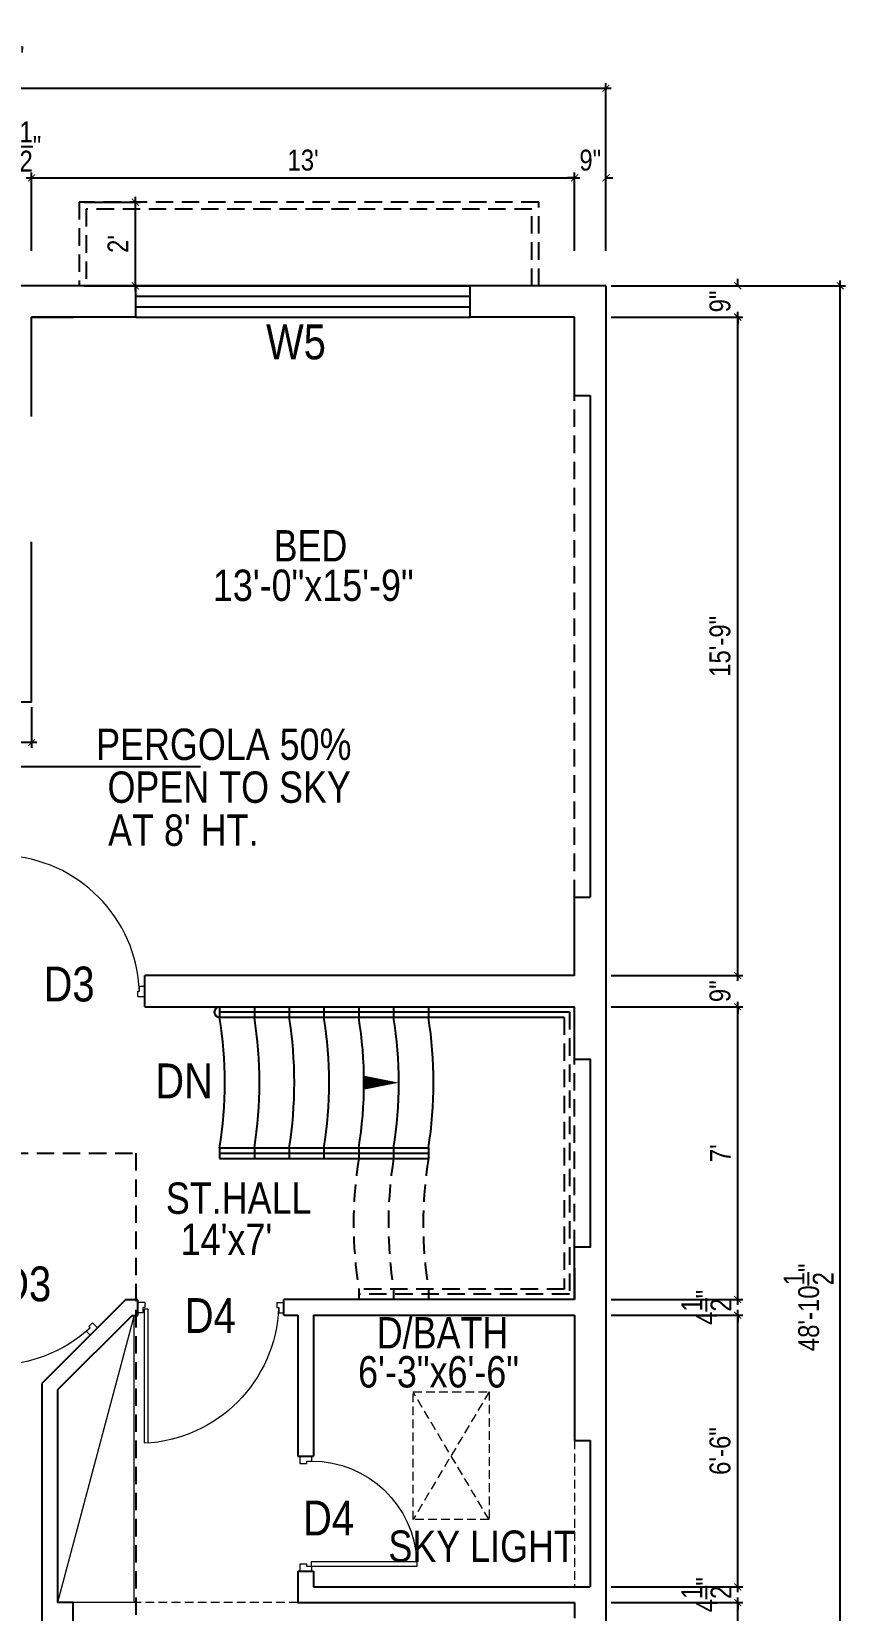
# Model space of a CAD drawing. Header units: inches. Extents: x -28532 to -7629, y -71430 to -21561.
# Drawn here: x -7862.9 to -7629.1, y -45223.5 to -44770.3 of the extents above; entities that cross this region are included whole.
import ezdxf

# ---------------------------------------------------------------- set-up
doc = ezdxf.new("R2010")
doc.units = ezdxf.units.IN
doc.header["$LTSCALE"] = 10
doc.header["$MEASUREMENT"] = 0
doc.header["$PDMODE"] = 34
doc.linetypes.add('DASHED', pattern=[0.75, 0.5, -0.25])
doc.linetypes.add('HIDDEN', pattern=[0.375, 0.25, -0.125])
doc.layers.get('0').update_dxf_attribs({"linetype": 'CONTINUOUS'})
doc.layers.get('DEFPOINTS').update_dxf_attribs({"linetype": 'CONTINUOUS'})
for name, color, linetype in [('DIM', 1, 'CONTINUOUS'), ('DIMENSION', 1, 'CONTINUOUS'), ('GF-TEXT', 3, 'DASHED'), ('TEXT', 6, 'CONTINUOUS'), ('WALL', 255, 'CONTINUOUS'), ('WIN', 1, 'CONTINUOUS')]:
    doc.layers.add(name, color=color, linetype=linetype)
for name, color, linetype, lineweight in [('DOOR', 3, 'CONTINUOUS', 13), ('HID', 3, 'HIDDEN', 13), ('WARDROB', 40, 'CONTINUOUS', 5)]:
    doc.layers.add(name, color=color, linetype=linetype, lineweight=lineweight)
doc.styles.add('dim1', font='swissci.ttf')
doc.styles.add('style1', font='swissci.ttf', dxfattribs={"height": 9})
doc.dimstyles.new('1', dxfattribs={"dimscale": 0, "dimtxt": 9, "dimasz": 3, "dimexe": 1, "dimexo": 3, "dimgap": 1, "dimtad": 1, "dimdec": 1, "dimzin": 0, "dimdsep": 46, "dimlunit": 4, "dimtxsty": 'style1', "dimblk": 'ARCHTICK', "dimcen": 1.5, "dimclrd": 256, "dimclre": 256, "dimclrt": 2, "dimadec": 0, "dimazin": 0, "dimtfac": 0.75, "dimtdec": 1, "dimtix": 1, "dimtofl": 0, "dimtmove": 2, "dimatfit": 3, "dimfxl": 12, "dimfxlon": 1, "dimtolj": 1, "dimtzin": 0, "dimarcsym": 0})
doc.dimstyles.new('dim2', dxfattribs={"dimscale": 0, "dimtxt": 8, "dimasz": 2, "dimexe": 1.5, "dimexo": 1.5, "dimgap": 2, "dimtad": 1, "dimdec": 1, "dimzin": 0, "dimdsep": 46, "dimlunit": 4, "dimtxsty": 'dim1', "dimblk": 'ARCHTICK', "dimcen": 0.09, "dimdle": 1.5, "dimclrd": 5, "dimclre": 5, "dimclrt": 1, "dimadec": 0, "dimazin": 0, "dimtfac": 1, "dimtdec": 1, "dimtix": 1, "dimtofl": 0, "dimtmove": 2, "dimatfit": 3, "dimfxl": 1, "dimtolj": 1, "dimtzin": 0, "dimlwd": -1, "dimlwe": -1, "dimarcsym": 0})

# ---------------------------------------------------------------- blocks, each defined once
blk = doc.blocks.new('D')
at = {"layer": 'DOOR', "color": 0}
for p, q in [((-2.14, 40.21), (-2.14, 41.95)), ((-2.14, 41.95), (2.23, 41.95)), ((2.23, 41.95), (2.23, 39.33)), ((-0.39, 40.21), (-2.14, 40.21)), ((-0.39, 39.33), (-0.39, 40.21)), ((2.23, 39.33), (-0.39, 39.33)), ((-40.57, 3.5), (-40.57, 1.75)), ((-2.12, 3.5), (-40.57, 3.5)), ((-40.57, 1.75), (-2.12, 1.75)), ((-2.14, 0), (-2.14, 1.75)), ((-2.14, 1.75), (-0.39, 1.75)), ((2.23, 0), (-2.14, 0)), ((-2.12, 1.75), (-2.12, 3.5)), ((-0.39, 2.62), (2.23, 2.62)), ((-0.39, 1.75), (-0.39, 2.62)), ((2.23, 2.62), (2.23, 0))]:
    blk.add_line(p, q, dxfattribs=at)
blk.add_arc((-2.14, 1.75), 38.46, 90, 177.39475, dxfattribs=at)
blk = doc.blocks.new('D1L')
for p, q in [((1.86, 0.46), (1.86, 38.96)), ((2.86, 0.46), (2.86, 38.9)), ((0, -1.5), (0, 1.5)), ((1.5, 1.5), (0, 1.5)), ((1.5, 0), (1.5, 1.5)), ((2, 0), (1.5, 0)), ((2.86, 0.46), (1.86, 0.46)), ((2, -1.5), (2, 0)), ((40, -1.5), (40, 0)), ((40, 0), (40.5, 0)), ((40.5, 1.5), (42, 1.5)), ((40.5, 0), (40.5, 1.5)), ((42, -1.5), (42, 1.5)), ((2, -1.5), (0, -1.5)), ((40, -1.5), (42, -1.5))]:
    blk.add_line(p, q)
blk.add_arc((0, -1.5), 40.5, 2.1226, 87.3678)
blk = doc.blocks.new('_ArchTick')
at = {"layer": 'DIM', "color": 0, "const_width": 0.15}
blk.add_lwpolyline([(-0.5, -0.5), (0.5, 0.5)], dxfattribs=at)
blk = doc.blocks.new('*D153')
at = {"layer": 'DEFPOINTS', "color": 0, "transparency": 16777216}
for p in [(-7862.95, -44812.27), (-7867.45, -44834.74), (-7862.95, -44834.74)]:
    blk.add_point(p, dxfattribs=at)
at = {"layer": 'DIM', "color": 5, "transparency": 16777216}
for p, q in [((-7867.45, -44812.27), (-7869.45, -44812.27)), ((-7867.45, -44833.24), (-7867.45, -44810.77)), ((-7862.95, -44833.24), (-7862.95, -44810.77)), ((-7862.95, -44812.27), (-7860.95, -44812.27))]:
    blk.add_line(p, q, dxfattribs=at)
at = {"layer": 'DIM', "color": 5, "transparency": 16777216, "xscale": 2, "yscale": 2, "zscale": 2}
blk.add_blockref('_ArchTick', (-7867.45, -44812.27), dxfattribs=at)
at = {"layer": 'DIM', "color": 5, "transparency": 16777216, "xscale": 2, "yscale": 2, "zscale": 2, "rotation": 180}
blk.add_blockref('_ArchTick', (-7862.95, -44812.27), dxfattribs=at)
at = {"layer": 'DIM', "color": 1, "transparency": 16777216, "insert": (-7865.2, -44803.26), "char_height": 6, "attachment_point": 5, "style": 'dim1'}
blk.add_mtext('\\A1;4{\\H1.000000x;\\S1/2;}"', dxfattribs=at)
blk = doc.blocks.new('*D154')
at = {"layer": 'DEFPOINTS', "color": 0, "transparency": 16777216}
for p in [(-7706.95, -44812.27), (-7862.95, -44834.74), (-7706.95, -44834.74)]:
    blk.add_point(p, dxfattribs=at)
at = {"layer": 'DIM', "color": 5, "transparency": 16777216}
for p, q in [((-7864.45, -44812.27), (-7705.45, -44812.27)), ((-7862.95, -44833.24), (-7862.95, -44810.77)), ((-7706.95, -44833.24), (-7706.95, -44810.77))]:
    blk.add_line(p, q, dxfattribs=at)
at = {"layer": 'DIM', "color": 5, "transparency": 16777216, "xscale": 2, "yscale": 2, "zscale": 2, "rotation": 180}
blk.add_blockref('_ArchTick', (-7862.95, -44812.27), dxfattribs=at)
at = {"layer": 'DIM', "color": 5, "transparency": 16777216, "xscale": 2, "yscale": 2, "zscale": 2}
blk.add_blockref('_ArchTick', (-7706.95, -44812.27), dxfattribs=at)
at = {"layer": 'DIM', "color": 1, "transparency": 16777216, "insert": (-7784.95, -44807.2), "char_height": 6, "attachment_point": 5, "style": 'dim1'}
blk.add_mtext("\\A1;13'", dxfattribs=at)
blk = doc.blocks.new('*D155')
at = {"layer": 'DEFPOINTS', "color": 0, "transparency": 16777216}
for p in [(-7697.95, -44812.27), (-7706.95, -44834.74), (-7697.95, -44834.74)]:
    blk.add_point(p, dxfattribs=at)
at = {"layer": 'DIM', "color": 5, "transparency": 16777216}
for p, q in [((-7706.95, -44812.27), (-7708.95, -44812.27)), ((-7706.95, -44833.24), (-7706.95, -44810.77)), ((-7697.95, -44833.24), (-7697.95, -44810.77)), ((-7697.95, -44812.27), (-7695.95, -44812.27))]:
    blk.add_line(p, q, dxfattribs=at)
at = {"layer": 'DIM', "color": 5, "transparency": 16777216, "xscale": 2, "yscale": 2, "zscale": 2}
blk.add_blockref('_ArchTick', (-7706.95, -44812.27), dxfattribs=at)
at = {"layer": 'DIM', "color": 5, "transparency": 16777216, "xscale": 2, "yscale": 2, "zscale": 2, "rotation": 180}
blk.add_blockref('_ArchTick', (-7697.95, -44812.27), dxfattribs=at)
at = {"layer": 'DIM', "color": 1, "transparency": 16777216, "insert": (-7702.45, -44807.2), "char_height": 6, "attachment_point": 5, "style": 'dim1'}
blk.add_mtext('\\A1;9"', dxfattribs=at)
blk = doc.blocks.new('*D156')
at = {"layer": 'DEFPOINTS', "color": 0, "transparency": 16777216}
for p in [(-7697.95, -44786.54), (-8053.45, -44834.74), (-7697.95, -44834.74)]:
    blk.add_point(p, dxfattribs=at)
at = {"layer": 'DIM', "color": 5, "transparency": 16777216}
for p, q in [((-8054.95, -44786.54), (-7696.45, -44786.54)), ((-8053.45, -44833.24), (-8053.45, -44785.04)), ((-7697.95, -44833.24), (-7697.95, -44785.04))]:
    blk.add_line(p, q, dxfattribs=at)
at = {"layer": 'DIM', "color": 5, "transparency": 16777216, "xscale": 2, "yscale": 2, "zscale": 2, "rotation": 180}
blk.add_blockref('_ArchTick', (-8053.45, -44786.54), dxfattribs=at)
at = {"layer": 'DIM', "color": 5, "transparency": 16777216, "xscale": 2, "yscale": 2, "zscale": 2}
blk.add_blockref('_ArchTick', (-7697.95, -44786.54), dxfattribs=at)
at = {"layer": 'DIM', "color": 1, "transparency": 16777216, "insert": (-7875.7, -44777.47), "char_height": 6, "attachment_point": 5, "style": 'dim1'}
blk.add_mtext('\\A1;29\'-7{\\H1.000000x;\\S1/2;}"', dxfattribs=at)
blk = doc.blocks.new('*D160')
at = {"layer": 'DEFPOINTS', "color": 0, "transparency": 16777216}
for p in [(-7697.95, -45221.25), (-7660.08, -45221.25), (-7697.95, -45360.75)]:
    blk.add_point(p, dxfattribs=at)
at = {"layer": 'DIM', "color": 5, "transparency": 16777216}
for p, q in [((-7696.45, -45221.25), (-7658.58, -45221.25)), ((-7660.08, -45362.25), (-7660.08, -45219.75)), ((-7696.45, -45360.75), (-7658.58, -45360.75))]:
    blk.add_line(p, q, dxfattribs=at)
at = {"layer": 'DIM', "color": 5, "transparency": 16777216, "xscale": 2, "yscale": 2, "zscale": 2}
for p, rotation in [((-7660.08, -45221.25), 90), ((-7660.08, -45360.75), 270)]:
    blk.add_blockref('_ArchTick', p, dxfattribs=dict(at, rotation=rotation))
at = {"layer": 'DIM', "color": 1, "transparency": 16777216, "insert": (-7669.09, -45291), "char_height": 6, "attachment_point": 5, "rotation": 90, "style": 'dim1'}
blk.add_mtext('\\A1;11\'-7{\\H1.000000x;\\S1/2;}"', dxfattribs=at)
blk = doc.blocks.new('*D161')
at = {"layer": 'DEFPOINTS', "color": 0, "transparency": 16777216}
for p in [(-7697.95, -45216.75), (-7660.08, -45216.75), (-7697.95, -45221.25)]:
    blk.add_point(p, dxfattribs=at)
at = {"layer": 'DIM', "color": 5, "transparency": 16777216}
for p, q in [((-7696.45, -45216.75), (-7658.58, -45216.75)), ((-7660.08, -45216.75), (-7660.08, -45214.75)), ((-7696.45, -45221.25), (-7658.58, -45221.25)), ((-7660.08, -45221.25), (-7660.08, -45223.25))]:
    blk.add_line(p, q, dxfattribs=at)
at = {"layer": 'DIM', "color": 5, "transparency": 16777216, "xscale": 2, "yscale": 2, "zscale": 2}
for p, rotation in [((-7660.08, -45216.75), 270), ((-7660.08, -45221.25), 90)]:
    blk.add_blockref('_ArchTick', p, dxfattribs=dict(at, rotation=rotation))
at = {"layer": 'DIM', "color": 1, "transparency": 16777216, "insert": (-7669.09, -45219), "char_height": 6, "attachment_point": 5, "rotation": 90, "style": 'dim1'}
blk.add_mtext('\\A1;4{\\H1.000000x;\\S1/2;}"', dxfattribs=at)
blk = doc.blocks.new('*D162')
at = {"layer": 'DEFPOINTS', "color": 0, "transparency": 16777216}
for p in [(-7697.95, -45138.75), (-7660.08, -45138.75), (-7697.95, -45216.75)]:
    blk.add_point(p, dxfattribs=at)
at = {"layer": 'DIM', "color": 5, "transparency": 16777216}
for p, q in [((-7696.45, -45138.75), (-7658.58, -45138.75)), ((-7660.08, -45218.25), (-7660.08, -45137.25)), ((-7696.45, -45216.75), (-7658.58, -45216.75))]:
    blk.add_line(p, q, dxfattribs=at)
at = {"layer": 'DIM', "color": 5, "transparency": 16777216, "xscale": 2, "yscale": 2, "zscale": 2}
for p, rotation in [((-7660.08, -45138.75), 90), ((-7660.08, -45216.75), 270)]:
    blk.add_blockref('_ArchTick', p, dxfattribs=dict(at, rotation=rotation))
at = {"layer": 'DIM', "color": 1, "transparency": 16777216, "insert": (-7665.16, -45177.75), "char_height": 6, "attachment_point": 5, "rotation": 90, "style": 'dim1'}
blk.add_mtext('\\A1;6\'-6"', dxfattribs=at)
blk = doc.blocks.new('*D163')
at = {"layer": 'DEFPOINTS', "color": 0, "transparency": 16777216}
for p in [(-7697.95, -45134.25), (-7660.08, -45134.25), (-7697.95, -45138.75)]:
    blk.add_point(p, dxfattribs=at)
at = {"layer": 'DIM', "color": 5, "transparency": 16777216}
for p, q in [((-7696.45, -45134.25), (-7658.58, -45134.25)), ((-7660.08, -45134.25), (-7660.08, -45132.25)), ((-7696.45, -45138.75), (-7658.58, -45138.75)), ((-7660.08, -45138.75), (-7660.08, -45140.75))]:
    blk.add_line(p, q, dxfattribs=at)
at = {"layer": 'DIM', "color": 5, "transparency": 16777216, "xscale": 2, "yscale": 2, "zscale": 2}
for p, rotation in [((-7660.08, -45134.25), 270), ((-7660.08, -45138.75), 90)]:
    blk.add_blockref('_ArchTick', p, dxfattribs=dict(at, rotation=rotation))
at = {"layer": 'DIM', "color": 1, "transparency": 16777216, "insert": (-7669.09, -45136.5), "char_height": 6, "attachment_point": 5, "rotation": 90, "style": 'dim1'}
blk.add_mtext('\\A1;4{\\H1.000000x;\\S1/2;}"', dxfattribs=at)
blk = doc.blocks.new('*D164')
at = {"layer": 'DEFPOINTS', "color": 0, "transparency": 16777216}
for p in [(-7697.95, -45050.25), (-7660.08, -45050.25), (-7697.95, -45134.25)]:
    blk.add_point(p, dxfattribs=at)
at = {"layer": 'DIM', "color": 5, "transparency": 16777216}
for p, q in [((-7696.45, -45050.25), (-7658.58, -45050.25)), ((-7660.08, -45135.75), (-7660.08, -45048.75)), ((-7696.45, -45134.25), (-7658.58, -45134.25))]:
    blk.add_line(p, q, dxfattribs=at)
at = {"layer": 'DIM', "color": 5, "transparency": 16777216, "xscale": 2, "yscale": 2, "zscale": 2}
for p, rotation in [((-7660.08, -45050.25), 90), ((-7660.08, -45134.25), 270)]:
    blk.add_blockref('_ArchTick', p, dxfattribs=dict(at, rotation=rotation))
at = {"layer": 'DIM', "color": 1, "transparency": 16777216, "insert": (-7665.08, -45092.25), "char_height": 6, "attachment_point": 5, "rotation": 90, "style": 'dim1'}
blk.add_mtext("\\A1;7'", dxfattribs=at)
blk = doc.blocks.new('*D165')
at = {"layer": 'DEFPOINTS', "color": 0, "transparency": 16777216}
for p in [(-7697.95, -45041.25), (-7660.08, -45041.25), (-7697.95, -45050.25)]:
    blk.add_point(p, dxfattribs=at)
at = {"layer": 'DIM', "color": 5, "transparency": 16777216}
for p, q in [((-7696.45, -45041.25), (-7658.58, -45041.25)), ((-7660.08, -45041.25), (-7660.08, -45039.25)), ((-7696.45, -45050.25), (-7658.58, -45050.25)), ((-7660.08, -45050.25), (-7660.08, -45052.25))]:
    blk.add_line(p, q, dxfattribs=at)
at = {"layer": 'DIM', "color": 5, "transparency": 16777216, "xscale": 2, "yscale": 2, "zscale": 2}
for p, rotation in [((-7660.08, -45041.25), 270), ((-7660.08, -45050.25), 90)]:
    blk.add_blockref('_ArchTick', p, dxfattribs=dict(at, rotation=rotation))
at = {"layer": 'DIM', "color": 1, "transparency": 16777216, "insert": (-7665.16, -45045.75), "char_height": 6, "attachment_point": 5, "rotation": 90, "style": 'dim1'}
blk.add_mtext('\\A1;9"', dxfattribs=at)
blk = doc.blocks.new('*D166')
at = {"layer": 'DEFPOINTS', "color": 0, "transparency": 16777216}
for p in [(-7697.95, -44852.25), (-7660.08, -44852.25), (-7697.95, -45041.25)]:
    blk.add_point(p, dxfattribs=at)
at = {"layer": 'DIM', "color": 5, "transparency": 16777216}
for p, q in [((-7660.08, -45042.75), (-7660.08, -44850.75)), ((-7696.45, -44852.25), (-7658.58, -44852.25)), ((-7696.45, -45041.25), (-7658.58, -45041.25))]:
    blk.add_line(p, q, dxfattribs=at)
at = {"layer": 'DIM', "color": 5, "transparency": 16777216, "xscale": 2, "yscale": 2, "zscale": 2}
for p, rotation in [((-7660.08, -44852.25), 90), ((-7660.08, -45041.25), 270)]:
    blk.add_blockref('_ArchTick', p, dxfattribs=dict(at, rotation=rotation))
at = {"layer": 'DIM', "color": 1, "transparency": 16777216, "insert": (-7665.17, -44946.75), "char_height": 6, "attachment_point": 5, "rotation": 90, "style": 'dim1'}
blk.add_mtext('\\A1;15\'-9"', dxfattribs=at)
blk = doc.blocks.new('*D167')
at = {"layer": 'DEFPOINTS', "color": 0, "transparency": 16777216}
for p in [(-7697.95, -44843.25), (-7660.08, -44843.25), (-7697.95, -44852.25)]:
    blk.add_point(p, dxfattribs=at)
at = {"layer": 'DIM', "color": 5, "transparency": 16777216}
for p, q in [((-7660.08, -44843.25), (-7660.08, -44841.25)), ((-7696.45, -44843.25), (-7658.58, -44843.25)), ((-7696.45, -44852.25), (-7658.58, -44852.25)), ((-7660.08, -44852.25), (-7660.08, -44854.25))]:
    blk.add_line(p, q, dxfattribs=at)
at = {"layer": 'DIM', "color": 5, "transparency": 16777216, "xscale": 2, "yscale": 2, "zscale": 2}
for p, rotation in [((-7660.08, -44843.25), 270), ((-7660.08, -44852.25), 90)]:
    blk.add_blockref('_ArchTick', p, dxfattribs=dict(at, rotation=rotation))
at = {"layer": 'DIM', "color": 1, "transparency": 16777216, "insert": (-7665.16, -44847.75), "char_height": 6, "attachment_point": 5, "rotation": 90, "style": 'dim1'}
blk.add_mtext('\\A1;9"', dxfattribs=at)
blk = doc.blocks.new('*D168')
at = {"layer": 'DEFPOINTS', "color": 0, "transparency": 16777216}
for p in [(-7697.95, -44843.25), (-7630.65, -44843.25), (-7697.95, -45429.75)]:
    blk.add_point(p, dxfattribs=at)
at = {"layer": 'DIM', "color": 5, "transparency": 16777216}
for p, q in [((-7630.65, -45431.25), (-7630.65, -44841.75)), ((-7696.45, -44843.25), (-7629.15, -44843.25)), ((-7696.45, -45429.75), (-7629.15, -45429.75))]:
    blk.add_line(p, q, dxfattribs=at)
at = {"layer": 'DIM', "color": 5, "transparency": 16777216, "xscale": 2, "yscale": 2, "zscale": 2}
for p, rotation in [((-7630.65, -44843.25), 90), ((-7630.65, -45429.75), 270)]:
    blk.add_blockref('_ArchTick', p, dxfattribs=dict(at, rotation=rotation))
at = {"layer": 'DIM', "color": 1, "transparency": 16777216, "insert": (-7639.72, -45136.5), "char_height": 6, "attachment_point": 5, "rotation": 90, "style": 'dim1'}
blk.add_mtext('\\A1;48\'-10{\\H1.000000x;\\S1/2;}"', dxfattribs=at)
blk = doc.blocks.new('*D191')
at = {"layer": 'DEFPOINTS', "color": 0, "transparency": 16777216}
for p in [(-7849.26, -44819.25), (-7833.12, -44819.25), (-7849.26, -44843.25)]:
    blk.add_point(p, dxfattribs=at)
at = {"layer": 'DIM', "color": 5, "transparency": 16777216}
for p, q in [((-7847.76, -44819.25), (-7831.62, -44819.25)), ((-7833.12, -44844.75), (-7833.12, -44817.75)), ((-7847.76, -44843.25), (-7831.62, -44843.25))]:
    blk.add_line(p, q, dxfattribs=at)
at = {"layer": 'DIM', "color": 5, "transparency": 16777216, "xscale": 2, "yscale": 2, "zscale": 2}
for p, rotation in [((-7833.12, -44819.25), 90), ((-7833.12, -44843.25), 270)]:
    blk.add_blockref('_ArchTick', p, dxfattribs=dict(at, rotation=rotation))
at = {"layer": 'DIM', "color": 1, "transparency": 16777216, "insert": (-7838.12, -44831.25), "char_height": 6, "attachment_point": 5, "rotation": 90, "style": 'dim1'}
blk.add_mtext("\\A1;2'", dxfattribs=at)
blk = doc.blocks.new('*D192')
at = {"layer": 'DEFPOINTS', "color": 0, "transparency": 16777216}
for p in [(-7874.95, -44962.75), (-7862.95, -44962.75), (-7874.95, -44974.37)]:
    blk.add_point(p, dxfattribs=at)
at = {"layer": 'DIM', "color": 5, "transparency": 16777216}
for p, q in [((-7874.95, -44964.25), (-7874.95, -44975.87)), ((-7862.95, -44964.25), (-7862.95, -44975.87)), ((-7861.45, -44974.37), (-7876.45, -44974.37))]:
    blk.add_line(p, q, dxfattribs=at)
at = {"layer": 'DIM', "color": 5, "transparency": 16777216, "xscale": 2, "yscale": 2, "zscale": 2, "rotation": 180}
blk.add_blockref('_ArchTick', (-7874.95, -44974.37), dxfattribs=at)
at = {"layer": 'DIM', "color": 5, "transparency": 16777216, "xscale": 2, "yscale": 2, "zscale": 2}
blk.add_blockref('_ArchTick', (-7862.95, -44974.37), dxfattribs=at)
at = {"layer": 'DIM', "color": 1, "transparency": 16777216, "insert": (-7868.95, -44969.37), "char_height": 6, "attachment_point": 5, "style": 'dim1'}
blk.add_mtext("\\A1;1'", dxfattribs=at)

msp = doc.modelspace()

# ---------------------------------------------------------------- linework, layer by layer
at = {"layer": 'GF-TEXT'}
for p, q in [((-7706.95, -45018.75), (-7706.95, -44874.75)), ((-7709.95, -45053.25), (-7709.95, -45131.25)), ((-7708.45, -45051.75), (-7708.45, -45132.75)), ((-7706.95, -45119.25), (-7706.95, -45065.25)), ((-7768.95, -45131.25), (-7768.95, -45134.25)), ((-7709.95, -45131.25), (-7768.95, -45131.25)), ((-7758.95, -45131.25), (-7758.95, -45134.25)), ((-7748.95, -45131.25), (-7748.95, -45134.25)), ((-7708.45, -45132.75), (-7768.95, -45132.75))]:
    msp.add_line(p, q, dxfattribs=at)
for points in [[(-7717.26, -44843.25), (-7717.26, -44819.25), (-7849.26, -44819.25), (-7849.26, -44843.25)], [(-7719.26, -44843.25), (-7719.26, -44821.25), (-7847.26, -44821.25), (-7847.26, -44843.25)]]:
    msp.add_lwpolyline(points, dxfattribs=at)
msp.add_lwpolyline([(-7832.95, -45357.75), (-8071.45, -45357.75), (-8071.45, -45092.25), (-7832.95, -45092.25)], close=True, dxfattribs=at)
for centre in [(-7652.51, -45112.5), (-7642.51, -45112.5), (-7632.51, -45112.5)]:
    msp.add_arc(centre, 117.94, 170.8522, 189.1478, dxfattribs=at)
at = {"layer": 'HID'}
for p, q in [((-7731.54, -45160.76), (-7753.33, -45197.44)), ((-7731.54, -45197.44), (-7753.33, -45160.76)), ((-7706.95, -45174.75), (-7706.95, -45216.75)), ((-7786.45, -45221.25), (-7833.45, -45221.25))]:
    msp.add_line(p, q, dxfattribs=at)
msp.add_lwpolyline([(-7753.33, -45160.76), (-7731.54, -45160.76), (-7731.54, -45197.44), (-7753.33, -45197.44)], close=True, dxfattribs=at)
at = {"layer": 'WALL'}
for p, q in [((-7697.95, -44843.25), (-8053.45, -44843.25)), ((-7832.95, -44852.25), (-7832.95, -44843.25)), ((-7736.95, -44852.25), (-7736.95, -44843.25)), ((-7697.95, -44843.25), (-7697.95, -45429.75)), ((-7850.95, -44852.25), (-7862.95, -44852.25)), ((-7862.95, -44852.25), (-7850.95, -44852.25)), ((-7832.95, -44852.25), (-7862.95, -44852.25)), ((-7862.95, -44880.75), (-7862.95, -44852.25)), ((-7706.95, -44852.25), (-7736.95, -44852.25)), ((-7706.95, -44874.75), (-7706.95, -44852.25)), ((-7706.95, -44874.75), (-7702.45, -44874.75)), ((-7702.45, -44874.75), (-7702.45, -45018.75)), ((-7862.95, -44962.75), (-7862.95, -44916.75)), ((-7862.95, -44962.75), (-7874.95, -44962.75)), ((-7706.95, -45041.25), (-7706.95, -45018.75)), ((-7706.95, -45018.75), (-7702.45, -45018.75)), ((-7706.95, -45041.25), (-7830.45, -45041.25)), ((-7830.45, -45050.25), (-7706.95, -45050.25)), ((-7706.95, -45065.25), (-7706.95, -45050.25)), ((-7706.95, -45134.25), (-7706.95, -45119.25)), ((-7706.95, -45134.25), (-7706.95, -45125.25)), ((-7706.95, -45125.25), (-7706.95, -45134.25)), ((-7832.45, -45134.31), (-7835.95, -45134.31)), ((-7832.45, -45138.81), (-7832.45, -45134.31)), ((-7706.95, -45134.25), (-7790.45, -45134.25)), ((-7790.45, -45138.75), (-7790.45, -45134.25)), ((-7834.09, -45138.81), (-7832.45, -45138.81)), ((-7790.45, -45138.75), (-7786.45, -45138.75)), ((-7786.45, -45138.75), (-7786.45, -45179.25)), ((-7781.95, -45138.75), (-7781.95, -45179.25)), ((-7781.95, -45138.75), (-7781.95, -45179.25)), ((-7781.95, -45138.75), (-7706.95, -45138.75)), ((-7706.95, -45138.75), (-7706.95, -45174.75)), ((-7706.95, -45174.75), (-7702.45, -45174.75)), ((-7702.45, -45174.75), (-7702.45, -45216.75)), ((-7786.45, -45179.25), (-7781.95, -45179.25)), ((-7786.45, -45212.25), (-7781.95, -45212.25)), ((-7786.45, -45212.25), (-7786.45, -45221.25)), ((-7781.95, -45212.25), (-7781.95, -45216.75)), ((-7781.95, -45212.25), (-7781.95, -45216.75)), ((-7781.95, -45216.75), (-7702.45, -45216.75)), ((-7850.95, -45221.25), (-7855.45, -45221.25)), ((-7850.95, -45339.75), (-7850.95, -45221.25)), ((-7786.45, -45221.25), (-7706.95, -45221.25)), ((-7726.07, -45221.25), (-7706.95, -45221.25)), ((-7706.95, -45221.25), (-7706.95, -45225.75))]:
    msp.add_line(p, q, dxfattribs=at)
at = {"layer": 'WALL', "linetype": 'ByBlock'}
for p, q in [((-7830.45, -45050.25), (-7830.45, -45041.25)), ((-7835.95, -45134.31), (-7859.95, -45158.31)), ((-7834.09, -45138.81), (-7855.45, -45160.17)), ((-7859.95, -45158.31), (-7859.95, -45330.75)), ((-7855.45, -45160.17), (-7855.45, -45221.25))]:
    msp.add_line(p, q, dxfattribs=at)
at = {"layer": 'WALL'}
msp.add_lwpolyline([(-7706.95, -45065.25), (-7702.45, -45065.25), (-7702.45, -45119.25), (-7706.95, -45119.25)], dxfattribs=at)
at = {"layer": 'WARDROB'}
for p, q in [((-7833.45, -45138.75), (-7855.45, -45221.25)), ((-7833.45, -45221.25), (-7833.45, -45138.75)), ((-7833.45, -45221.25), (-7850.95, -45221.25))]:
    msp.add_line(p, q, dxfattribs=at)
at = {"layer": 'WIN'}
for p, q in [((-7832.95, -44843.25), (-7736.95, -44843.25)), ((-7832.95, -44846.25), (-7736.95, -44846.25)), ((-7832.95, -44849.25), (-7736.95, -44849.25)), ((-7832.95, -44852.25), (-7736.95, -44852.25)), ((-7808.95, -45050.25), (-7808.95, -45053.25)), ((-7808.95, -45050.25), (-7808.95, -45053.25)), ((-7798.95, -45050.25), (-7798.95, -45053.25)), ((-7788.95, -45050.25), (-7788.95, -45053.25)), ((-7778.95, -45050.25), (-7778.95, -45053.25)), ((-7768.95, -45050.25), (-7768.95, -45053.25)), ((-7758.95, -45050.25), (-7758.95, -45053.25)), ((-7748.95, -45050.25), (-7748.95, -45053.25)), ((-7708.45, -45051.75), (-7808.95, -45051.75)), ((-7709.95, -45053.25), (-7808.95, -45053.25)), ((-7808.95, -45090.75), (-7808.95, -45093.75)), ((-7808.95, -45090.75), (-7748.95, -45090.75)), ((-7808.95, -45090.75), (-7808.95, -45093.75)), ((-7808.95, -45090.75), (-7808.95, -45093.75)), ((-7798.95, -45090.75), (-7798.95, -45093.75)), ((-7788.95, -45090.75), (-7788.95, -45093.75)), ((-7778.95, -45090.75), (-7778.95, -45093.75)), ((-7768.95, -45090.75), (-7768.95, -45093.75)), ((-7758.95, -45090.75), (-7758.95, -45093.75)), ((-7748.95, -45090.75), (-7748.95, -45093.75)), ((-7808.95, -45092.25), (-7808.95, -45093.75)), ((-7808.95, -45092.25), (-7808.95, -45093.75)), ((-7808.95, -45092.25), (-7748.95, -45092.25)), ((-7808.95, -45093.75), (-7748.95, -45093.75))]:
    msp.add_line(p, q, dxfattribs=at)
for points in [[(-7807.45, -45072, 0, 0, 0), (-7767.45, -45072, 4, 4, 0)], [(-7767.45, -45072, 4, 0, 0), (-7757.45, -45072, 0, 0, 0)]]:
    msp.add_lwpolyline(points, format="xyseb", dxfattribs=at)
for centre, radius, start, end in [((-7808.95, -45051.75), 1.5, 90, 270), ((-7925.39, -45072), 117.94, 350.8522, 9.1478), ((-7915.39, -45072), 117.94, 350.8522, 9.1478), ((-7905.39, -45072), 117.94, 350.8522, 9.1478), ((-7895.39, -45072), 117.94, 350.8522, 9.1478), ((-7885.39, -45072), 117.94, 350.8522, 9.1478), ((-7875.39, -45072), 117.94, 350.8522, 9.1478), ((-7865.39, -45072), 117.94, 350.8522, 9.1478)]:
    msp.add_arc(centre, radius, start, end, dxfattribs=at)

# ---------------------------------------------------------------- block references
at = {"layer": 'DOOR'}
msp.add_blockref('D1L', (-7872.45, -45045.75), dxfattribs=at)
at = {"layer": 'DOOR', "xscale": -1}
for p, rotation in [((-7874.74, -45113.7), 134.9999999999975), ((-7832.45, -45136.56), 180)]:
    msp.add_blockref('D1L', p, dxfattribs=dict(at, rotation=rotation))
at = {"layer": 'DOOR', "linetype": 'ByBlock', "xscale": -0.7865702516546662, "yscale": 0.7865702516537567, "zscale": 0.7865702516524672}
msp.add_blockref('D', (-7784.16, -45212.25), dxfattribs=at)

# ---------------------------------------------------------------- texts
at = {"layer": 'TEXT', "style": 'dim1'}
for s, height, p in [('W5', 10, (-7795.58, -44864.35)), ('BED', 9, (-7793.43, -44922.38)), ('13\'-0"x15\'-9"', 9, (-7810.86, -44933.72)), ('PERGOLA 50%%%', 9, (-7844.39, -44979.37)), ('OPEN TO SKY', 9, (-7841.13, -44991.66)), ("AT 8' HT.", 9, (-7840.96, -45004.01)), ('D3', 10, (-7859.49, -45048.68)), ('DN', 10, (-7827.4, -45076.49)), ('ST.HALL', 9, (-7824.36, -45109.65)), ("14'x7'", 9, (-7820.11, -45121.46)), ('D3', 10, (-7871.95, -45134.77)), ('D4', 10, (-7818.92, -45143.84)), ('D/BATH', 9, (-7763.78, -45148.29)), ('6\'-3"x6\'-6"', 9, (-7769.15, -45159.49)), ('D4', 10, (-7784.94, -45201.97))]:
    msp.add_text(s, height=height, dxfattribs=at).set_placement(p)
at = {"layer": 'TEXT', "insert": (-7706.59, -45200.56), "char_height": 9, "attachment_point": 3, "style": 'dim1'}
msp.add_mtext('\\A1; SKY LIGHT', dxfattribs=at)

# ---------------------------------------------------------------- dimensions: what is measured, and where the dimension line sits
at = {"layer": 'DIM'}
for base, p1, p2, picture, middle in [((-7697.95, -44786.54), (-8053.45, -44834.74), (-7697.95, -44834.74), '*D156', (-7875.7, -44777.47)), ((-7862.95, -44812.27), (-7867.45, -44834.74), (-7862.95, -44834.74), '*D153', (-7865.2, -44803.26)), ((-7706.95, -44812.27), (-7862.95, -44834.74), (-7706.95, -44834.74), '*D154', (-7784.95, -44807.2)), ((-7697.95, -44812.27), (-7706.95, -44834.74), (-7697.95, -44834.74), '*D155', (-7702.45, -44807.2)), ((-7874.95, -44974.37), (-7862.95, -44962.75), (-7874.95, -44962.75), '*D192', (-7868.95, -44969.37))]:
    dim = msp.add_linear_dim(base=base, p1=p1, p2=p2, dimstyle='dim2', override={"dimscale": 1, "dimtxt": 6}, dxfattribs=at)
    dim.commit()
    dim.dimension.update_dxf_attribs({"geometry": picture, "text_midpoint": middle})
for base, p1, p2, angle, picture, middle in [((-7833.12, -44819.25), (-7849.26, -44843.25), (-7849.26, -44819.25), 90, '*D191', (-7838.12, -44831.25)), ((-7660.08, -44843.25), (-7697.95, -44852.25), (-7697.95, -44843.25), 270, '*D167', (-7665.16, -44847.75)), ((-7630.65, -44843.25), (-7697.95, -45429.75), (-7697.95, -44843.25), 90, '*D168', (-7639.72, -45136.5)), ((-7660.08, -44852.25), (-7697.95, -45041.25), (-7697.95, -44852.25), 270, '*D166', (-7665.17, -44946.75)), ((-7660.08, -45041.25), (-7697.95, -45050.25), (-7697.95, -45041.25), 270, '*D165', (-7665.16, -45045.75)), ((-7660.08, -45050.25), (-7697.95, -45134.25), (-7697.95, -45050.25), 270, '*D164', (-7665.08, -45092.25)), ((-7660.08, -45134.25), (-7697.95, -45138.75), (-7697.95, -45134.25), 270, '*D163', (-7669.09, -45136.5)), ((-7660.08, -45138.75), (-7697.95, -45216.75), (-7697.95, -45138.75), 270, '*D162', (-7665.16, -45177.75)), ((-7660.08, -45216.75), (-7697.95, -45221.25), (-7697.95, -45216.75), 270, '*D161', (-7669.09, -45219)), ((-7660.08, -45221.25), (-7697.95, -45360.75), (-7697.95, -45221.25), 270, '*D160', (-7669.09, -45291))]:
    dim = msp.add_linear_dim(base=base, p1=p1, p2=p2, angle=angle, dimstyle='dim2', override={"dimscale": 1, "dimtxt": 6}, dxfattribs=at)
    dim.commit()
    dim.dimension.update_dxf_attribs({"geometry": picture, "text_midpoint": middle})

# ---------------------------------------------------------------- leaders
at = {"layer": 'DIMENSION'}
msp.add_leader([(-7909.66, -44981.22), (-7814.45, -44981.22)], dimstyle='1', override={"dimscale": 1, "dimtad": 0, "dimdec": 1, "dimtdec": 1, "dimfxl": 3}, dxfattribs=at)

doc.saveas('drawing.dxf')
